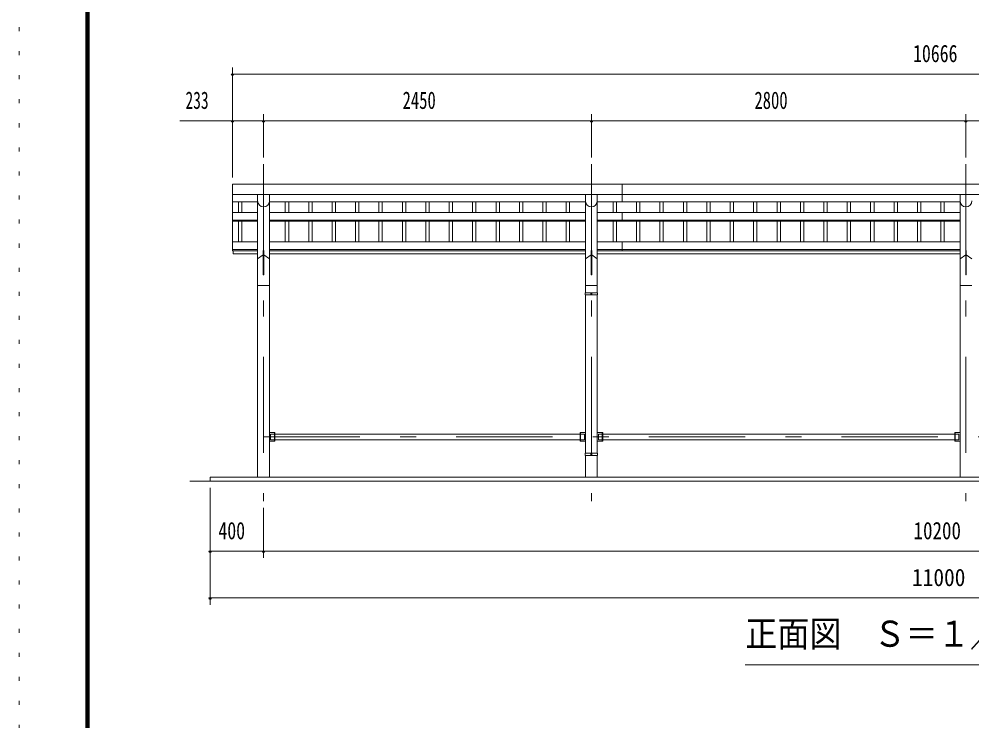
# Model space of a CAD drawing. Units: millimetres, scale not verified, with parts at other scales. Extents: x -25848 to 25858, y -10500 to 10500.
# Drawn here: x -3842 to 3280, y 0 to 5250 of the extents above; entities that cross this region are included whole.
import ezdxf
from ezdxf.enums import TextEntityAlignment as Align

# ---------------------------------------------------------------- set-up
doc = ezdxf.new("R2010")
doc.units = ezdxf.units.MM
doc.header["$LTSCALE"] = 60
doc.linetypes.add('USER3', pattern=[24, 12, -5, 2, -5])
doc.linetypes.add('USER4', pattern=[3, 0.5, -2.5])
for name, color, linetype, lineweight in [('0-2_1-05BOLD', 7, 'Continuous', 18), ('0-3_1-25CENTER', 3, 'USER3', 18), ('0-4_1-45THIN', 4, 'Continuous', 18), ('0-5_1-55DIM', 3, 'Continuous', 18), ('0-C_F-F', 5, 'Continuous', 18), ('0-D_F-E_J_ADD', 5, 'USER4', 18)]:
    doc.layers.add(name, color=color, linetype=linetype, lineweight=lineweight)
doc.styles.add('ＭＳ ゴシック', font='')
doc.styles.get('ＭＳ ゴシック').set_extended_font_data('MS Gothic')

msp = doc.modelspace()

# ---------------------------------------------------------------- linework, layer by layer
at = {"layer": '0-2_1-05BOLD'}
for p, q in [((665.45, 4014.67), (665.45, 3882.27)), ((-2247.56, 3937.52), (8418.45, 3937.52)), ((-2059.11, 3937.52), (-2059.11, 1824.67)), ((-1970, 3937.52), (-1970, 1824.67)), ((390.9, 3937.52), (390.9, 3202.67)), ((480, 3937.52), (480, 3202.67)), ((3190.9, 3937.52), (3190.9, 1824.67)), ((-2059.11, 3882.27), (-2247.56, 3882.27)), ((390.9, 3882.27), (-1970, 3882.27)), ((3190.9, 3882.27), (480, 3882.27)), ((-2247.56, 3802.96), (-2059.11, 3802.96)), ((-1970, 3802.96), (390.9, 3802.96)), ((480, 3802.96), (3190.9, 3802.96)), ((665.45, 3802.96), (665.45, 3737.03)), ((-2247.56, 3745.26), (-2059.11, 3745.26)), ((-2247.56, 3737.03), (-2059.11, 3737.03)), ((-1970, 3745.26), (390.9, 3745.26)), ((-1970, 3737.03), (390.9, 3737.03)), ((480, 3745.26), (3190.9, 3745.26)), ((480, 3737.03), (3190.9, 3737.03)), ((-2059.11, 3582.44), (-2247.56, 3582.44)), ((390.9, 3582.44), (-1970, 3582.44)), ((3190.9, 3582.44), (480, 3582.44)), ((665.45, 3582.44), (665.45, 3515.47)), ((-2059.11, 3527.34), (-2247.56, 3527.34)), ((-2059.1, 3515.47), (-2247.56, 3515.47)), ((-2242.56, 3515.47), (-2242.56, 3494.67)), ((-2059.1, 3494.67), (-2242.56, 3494.67)), ((-2012.3, 3517.89), (-2016.8, 3517.89)), ((-2016.8, 3517.89), (-2016.8, 3337.25)), ((390.9, 3527.34), (-1970, 3527.34)), ((390.9, 3515.47), (-1970, 3515.47)), ((390.9, 3494.67), (-1970, 3494.67)), ((437.7, 3517.89), (437.7, 3337.25)), ((3190.9, 3527.34), (480, 3527.34)), ((3190.9, 3515.47), (480, 3515.47)), ((3190.9, 3494.67), (480, 3494.67)), ((3237.7, 3517.89), (3237.7, 3337.25)), ((-2059.1, 3457.25), (-2016.8, 3485.19)), ((-2012.3, 3485.19), (-1970.01, 3457.25)), ((390.9, 3457.25), (433.2, 3485.19)), ((437.7, 3485.19), (479.99, 3457.25)), ((3190.9, 3457.25), (3233.2, 3485.19)), ((3237.7, 3485.19), (3279.99, 3457.25)), ((437.7, 3337.25), (433.2, 3337.25)), ((3237.7, 3337.25), (3233.2, 3337.25)), ((-1970.01, 3256.67), (-2059.1, 3256.67)), ((479.99, 3256.67), (390.9, 3256.67)), ((3279.99, 3256.67), (3190.9, 3256.67)), ((389.3, 3202.67), (389.3, 3186.67)), ((481.6, 3202.67), (389.3, 3202.67)), ((481.6, 3186.67), (389.3, 3186.67)), ((390.9, 3186.67), (390.9, 2002.67)), ((432.4, 3202.67), (432.4, 3186.67)), ((432.4, 3194.67), (438.5, 3194.67)), ((438.5, 3202.67), (438.5, 3186.67)), ((480, 3186.67), (480, 2002.67)), ((481.6, 3202.67), (481.6, 3186.67)), ((-1930, 2157.67), (-1970, 2157.67)), ((-1962.05, 2146.02), (-1962.05, 2103.32)), ((-1933.21, 2146.02), (-1962.05, 2146.02)), ((-1933.21, 2157.67), (-1933.21, 2091.67)), ((-1930, 2157.67), (-1930, 2091.67)), ((-1930, 2146.02), (350.9, 2146.02)), ((350.9, 2157.67), (390.9, 2157.67)), ((350.9, 2157.67), (350.9, 2091.67)), ((354.1, 2157.67), (354.1, 2091.67)), ((520, 2157.67), (480, 2157.67)), ((487.95, 2146.02), (487.95, 2103.32)), ((516.79, 2146.02), (487.95, 2146.02)), ((516.79, 2157.67), (516.79, 2091.67)), ((520, 2146.02), (3150.9, 2146.02)), ((3150.9, 2157.67), (3190.9, 2157.67)), ((3154.1, 2157.67), (3154.1, 2091.67)), ((-1930, 2091.67), (-1970, 2091.67)), ((-1933.21, 2103.32), (-1962.05, 2103.32)), ((-1930, 2103.32), (350.9, 2103.32)), ((350.9, 2091.67), (390.9, 2091.67)), ((354.1, 2103.32), (382.95, 2103.32)), ((516.79, 2103.32), (487.95, 2103.32)), ((520, 2103.32), (3150.9, 2103.32)), ((3154.1, 2103.32), (3182.95, 2103.32)), ((389.3, 2002.67), (389.3, 1986.67)), ((481.6, 2002.67), (389.3, 2002.67)), ((432.4, 2002.67), (432.4, 1986.67)), ((432.4, 1994.67), (438.5, 1994.67)), ((438.5, 2002.67), (438.5, 1986.67)), ((481.6, 2002.67), (481.6, 1986.67)), ((481.6, 1986.67), (389.3, 1986.67)), ((390.9, 1986.67), (390.9, 1824.67)), ((480, 1986.67), (480, 1824.67)), ((8735.45, 1794.67), (-2564.55, 1794.67)), ((-2414.55, 1824.67), (-2414.55, 1794.67)), ((8585.45, 1824.67), (-2414.55, 1824.67))]:
    msp.add_line(p, q, dxfattribs=at)
for points in [[(8418.45, 4014.67), (-2247.56, 4014.67), (-2247.56, 3515.47)], [(-2012.3, 3517.89), (-2012.3, 3337.25), (-2016.8, 3337.25)], [(437.7, 3517.89), (433.2, 3517.89), (433.2, 3337.25)], [(3237.7, 3517.89), (3233.2, 3517.89), (3233.2, 3337.25)], [(354.1, 2146.02), (382.95, 2146.02), (382.95, 2103.32)], [(520, 2157.67), (520, 2091.67), (480, 2091.67)], [(3150.9, 2157.67), (3150.9, 2091.67), (3190.9, 2091.67)], [(3154.1, 2146.02), (3182.95, 2146.02), (3182.95, 2103.32)]]:
    msp.add_lwpolyline(points, dxfattribs=at)
for centre in [(-2014.55, 3889.22), (435.45, 3889.22), (3235.45, 3889.22)]:
    msp.add_arc(centre, 44.55, 180, 0, dxfattribs=at)
at = {"layer": '0-3_1-25CENTER'}
for p, q in [((-2014.55, 4164.67), (-2014.55, 1644.67)), ((435.45, 4164.67), (435.45, 1644.67)), ((3235.45, 4164.67), (3235.45, 1644.67)), ((-2014.55, 2124.67), (8185.45, 2124.67))]:
    msp.add_line(p, q, dxfattribs=at)
at = {"layer": '0-4_1-45THIN'}
for p, q in [((-2202.05, 3882.27), (-2202.05, 3802.96)), ((-2177.05, 3882.27), (-2177.05, 3802.96)), ((-1852.05, 3882.27), (-1852.05, 3802.96)), ((-1827.05, 3882.27), (-1827.05, 3802.96)), ((-1677.05, 3882.27), (-1677.05, 3802.96)), ((-1652.05, 3882.27), (-1652.05, 3802.96)), ((-1502.05, 3882.27), (-1502.05, 3802.96)), ((-1477.05, 3882.27), (-1477.05, 3802.96)), ((-1327.05, 3882.27), (-1327.05, 3802.96)), ((-1302.05, 3882.27), (-1302.05, 3802.96)), ((-1152.05, 3882.27), (-1152.05, 3802.96)), ((-1127.05, 3882.27), (-1127.05, 3802.96)), ((-977.05, 3882.27), (-977.05, 3802.96)), ((-952.05, 3882.27), (-952.05, 3802.96)), ((-802.05, 3882.27), (-802.05, 3802.96)), ((-777.05, 3882.27), (-777.05, 3802.96)), ((-627.05, 3882.27), (-627.05, 3802.96)), ((-602.05, 3882.27), (-602.05, 3802.96)), ((-452.05, 3882.27), (-452.05, 3802.96)), ((-427.05, 3882.27), (-427.05, 3802.96)), ((-277.05, 3882.27), (-277.05, 3802.96)), ((-252.05, 3882.27), (-252.05, 3802.96)), ((-102.05, 3882.27), (-102.05, 3802.96)), ((-77.05, 3882.27), (-77.05, 3802.96)), ((72.95, 3882.27), (72.95, 3802.96)), ((97.95, 3882.27), (97.95, 3802.96)), ((247.95, 3882.27), (247.95, 3802.96)), ((272.95, 3882.27), (272.95, 3802.96)), ((597.95, 3882.27), (597.95, 3802.96)), ((622.95, 3882.27), (622.95, 3802.96)), ((772.95, 3882.27), (772.95, 3802.96)), ((797.95, 3882.27), (797.95, 3802.96)), ((947.95, 3882.27), (947.95, 3802.96)), ((972.95, 3882.27), (972.95, 3802.96)), ((1122.95, 3882.27), (1122.95, 3802.96)), ((1147.95, 3882.27), (1147.95, 3802.96)), ((1297.95, 3882.27), (1297.95, 3802.96)), ((1322.95, 3882.27), (1322.95, 3802.96)), ((1472.95, 3882.27), (1472.95, 3802.96)), ((1497.95, 3882.27), (1497.95, 3802.96)), ((1647.95, 3882.27), (1647.95, 3802.96)), ((1672.95, 3882.27), (1672.95, 3802.96)), ((1822.95, 3882.27), (1822.95, 3802.96)), ((1847.95, 3882.27), (1847.95, 3802.96)), ((1997.95, 3882.27), (1997.95, 3802.96)), ((2022.95, 3882.27), (2022.95, 3802.96)), ((2172.95, 3882.27), (2172.95, 3802.96)), ((2197.95, 3882.27), (2197.95, 3802.96)), ((2347.95, 3882.27), (2347.95, 3802.96)), ((2372.95, 3882.27), (2372.95, 3802.96)), ((2522.95, 3882.27), (2522.95, 3802.96)), ((2547.95, 3882.27), (2547.95, 3802.96)), ((2697.95, 3882.27), (2697.95, 3802.96)), ((2722.95, 3882.27), (2722.95, 3802.96)), ((2872.95, 3882.27), (2872.95, 3802.96)), ((2897.95, 3882.27), (2897.95, 3802.96)), ((3047.95, 3882.27), (3047.95, 3802.96)), ((3072.95, 3882.27), (3072.95, 3802.96)), ((-2202.05, 3737.03), (-2202.05, 3582.44)), ((-2177.05, 3737.03), (-2177.05, 3582.44)), ((-1852.05, 3737.03), (-1852.05, 3582.44)), ((-1827.05, 3737.03), (-1827.05, 3582.44)), ((-1677.05, 3737.03), (-1677.05, 3582.44)), ((-1652.05, 3737.03), (-1652.05, 3582.44)), ((-1502.05, 3737.03), (-1502.05, 3582.44)), ((-1477.05, 3737.03), (-1477.05, 3582.44)), ((-1327.05, 3737.03), (-1327.05, 3582.44)), ((-1302.05, 3737.03), (-1302.05, 3582.44)), ((-1152.05, 3737.03), (-1152.05, 3582.44)), ((-1127.05, 3737.03), (-1127.05, 3582.44)), ((-977.05, 3737.03), (-977.05, 3582.44)), ((-952.05, 3737.03), (-952.05, 3582.44)), ((-802.05, 3737.03), (-802.05, 3582.44)), ((-777.05, 3737.03), (-777.05, 3582.44)), ((-627.05, 3737.03), (-627.05, 3582.44)), ((-602.05, 3737.03), (-602.05, 3582.44)), ((-452.05, 3737.03), (-452.05, 3582.44)), ((-427.05, 3737.03), (-427.05, 3582.44)), ((-277.05, 3737.03), (-277.05, 3582.44)), ((-252.05, 3737.03), (-252.05, 3582.44)), ((-102.05, 3737.03), (-102.05, 3582.44)), ((-77.05, 3737.03), (-77.05, 3582.44)), ((72.95, 3737.03), (72.95, 3582.44)), ((97.95, 3737.03), (97.95, 3582.44)), ((247.95, 3737.03), (247.95, 3582.44)), ((272.95, 3737.03), (272.95, 3582.44)), ((597.95, 3737.03), (597.95, 3582.44)), ((622.95, 3737.03), (622.95, 3582.44)), ((772.95, 3737.03), (772.95, 3582.44)), ((797.95, 3737.03), (797.95, 3582.44)), ((947.95, 3737.03), (947.95, 3582.44)), ((972.95, 3737.03), (972.95, 3582.44)), ((1122.95, 3737.03), (1122.95, 3582.44)), ((1147.95, 3737.03), (1147.95, 3582.44)), ((1297.95, 3737.03), (1297.95, 3582.44)), ((1322.95, 3737.03), (1322.95, 3582.44)), ((1472.95, 3737.03), (1472.95, 3582.44)), ((1497.95, 3737.03), (1497.95, 3582.44)), ((1647.95, 3737.03), (1647.95, 3582.44)), ((1672.95, 3737.03), (1672.95, 3582.44)), ((1822.95, 3737.03), (1822.95, 3582.44)), ((1847.95, 3737.03), (1847.95, 3582.44)), ((1997.95, 3737.03), (1997.95, 3582.44)), ((2022.95, 3737.03), (2022.95, 3582.44)), ((2172.95, 3737.03), (2172.95, 3582.44)), ((2197.95, 3737.03), (2197.95, 3582.44)), ((2347.95, 3737.03), (2347.95, 3582.44)), ((2372.95, 3737.03), (2372.95, 3582.44)), ((2522.95, 3737.03), (2522.95, 3582.44)), ((2547.95, 3737.03), (2547.95, 3582.44)), ((2697.95, 3737.03), (2697.95, 3582.44)), ((2722.95, 3737.03), (2722.95, 3582.44)), ((2872.95, 3737.03), (2872.95, 3582.44)), ((2897.95, 3737.03), (2897.95, 3582.44)), ((3047.95, 3737.03), (3047.95, 3582.44)), ((3072.95, 3737.03), (3072.95, 3582.44))]:
    msp.add_line(p, q, dxfattribs=at)
at = {"layer": '0-5_1-55DIM'}
for p, q in [((-2247.56, 4888.67), (-2247.56, 4064.67)), ((-2237.56, 4838.67), (-2257.56, 4838.67)), ((-2247.56, 4838.67), (8418.45, 4838.67)), ((-2247.56, 4488.67), (-2640.06, 4488.67)), ((-2237.56, 4488.67), (-2257.56, 4488.67)), ((-2247.56, 4488.67), (-2014.55, 4488.67)), ((-2004.55, 4488.67), (-2024.55, 4488.67)), ((-2014.55, 4538.67), (-2014.55, 4214.67)), ((-2014.55, 4488.67), (435.45, 4488.67)), ((445.45, 4488.67), (425.45, 4488.67)), ((435.45, 4538.67), (435.45, 4214.67)), ((435.45, 4488.67), (3235.45, 4488.67)), ((3245.45, 4488.67), (3225.45, 4488.67)), ((3235.45, 4538.67), (3235.45, 4214.67)), ((3235.45, 4488.67), (5485.45, 4488.67)), ((-2414.55, 869.67), (-2414.55, 1744.67)), ((-2014.55, 1219.67), (-2014.55, 1594.67)), ((-2404.55, 1269.67), (-2424.55, 1269.67)), ((-2414.55, 1269.67), (-2014.55, 1269.67)), ((-2004.55, 1269.67), (-2024.55, 1269.67)), ((-2014.55, 1269.67), (8185.45, 1269.67)), ((-2404.55, 919.67), (-2424.55, 919.67)), ((-2414.55, 919.67), (8585.45, 919.67)), ((1585.45, 419.67), (4585.45, 419.67))]:
    msp.add_line(p, q, dxfattribs=at)
for centre in [(-2247.56, 4838.67), (-2247.56, 4488.67), (-2014.55, 4488.67), (435.45, 4488.67), (3235.45, 4488.67), (-2414.55, 1269.67), (-2014.55, 1269.67), (-2414.55, 919.67)]:
    msp.add_arc(centre, 10, 180, 0, dxfattribs=at)
at = {"layer": '0-C_F-F'}
for p, q in [((-3342.22, 10100), (-3342.22, -10000)), ((-3339.72, 10097.5), (-3339.72, -9997.5)), ((-3334.72, 10092.5), (-3334.72, -9992.5)), ((-3329.72, 10087.5), (-3329.72, -9987.5)), ((-3324.72, 10082.5), (-3324.72, -9982.5)), ((-3322.22, 10080), (-3322.22, -9980)), ((-3319.72, 10077.5), (-3319.72, -9977.5))]:
    msp.add_line(p, q, dxfattribs=at)
for points in [[(-3337.22, 10095), (-3337.22, -9995), (25352.78, -9995), (25352.78, 10095)], [(-3332.22, 10090), (-3332.22, -9990), (25347.78, -9990), (25347.78, 10090)], [(-3327.22, 10085), (-3327.22, -9985), (25342.78, -9985), (25342.78, 10085)], [(-3317.22, 10075), (-3317.22, -9975), (25332.78, -9975), (25332.78, 10075)]]:
    msp.add_lwpolyline(points, dxfattribs=at)
at = {"layer": '0-D_F-E_J_ADD'}
msp.add_lwpolyline([(-3842.22, -10500), (-3842.22, 10500), (25857.78, 10500)], dxfattribs=at)

# ---------------------------------------------------------------- texts
at = {"layer": '0-5_1-55DIM', "color": 7, "style": 'ＭＳ ゴシック'}
for s, height, width, p in [('10666', 130.2, 0.75, (2839.82, 4888.67)), ('233', 130.2, 0.65, (-2598.23, 4538.67)), ('2450', 130.2, 0.7, (-975.56, 4538.67)), ('2800', 130.2, 0.7, (1654.17, 4538.67)), ('400', 130.2, 0.75, (-2352.18, 1319.67)), ('10200', 130.2, 0.8, (2843.71, 1319.67)), ('11000', 130.2, 0.9, (2832.4, 969.67)), ('正面図\u3000Ｓ＝１／５０', 195.4, 0.9, (1585.44, 496.31))]:
    msp.add_text(s, height=height, dxfattribs=dict(at, width=width)).set_placement(p, align=Align.BOTTOM_LEFT)

doc.saveas('drawing.dxf')
